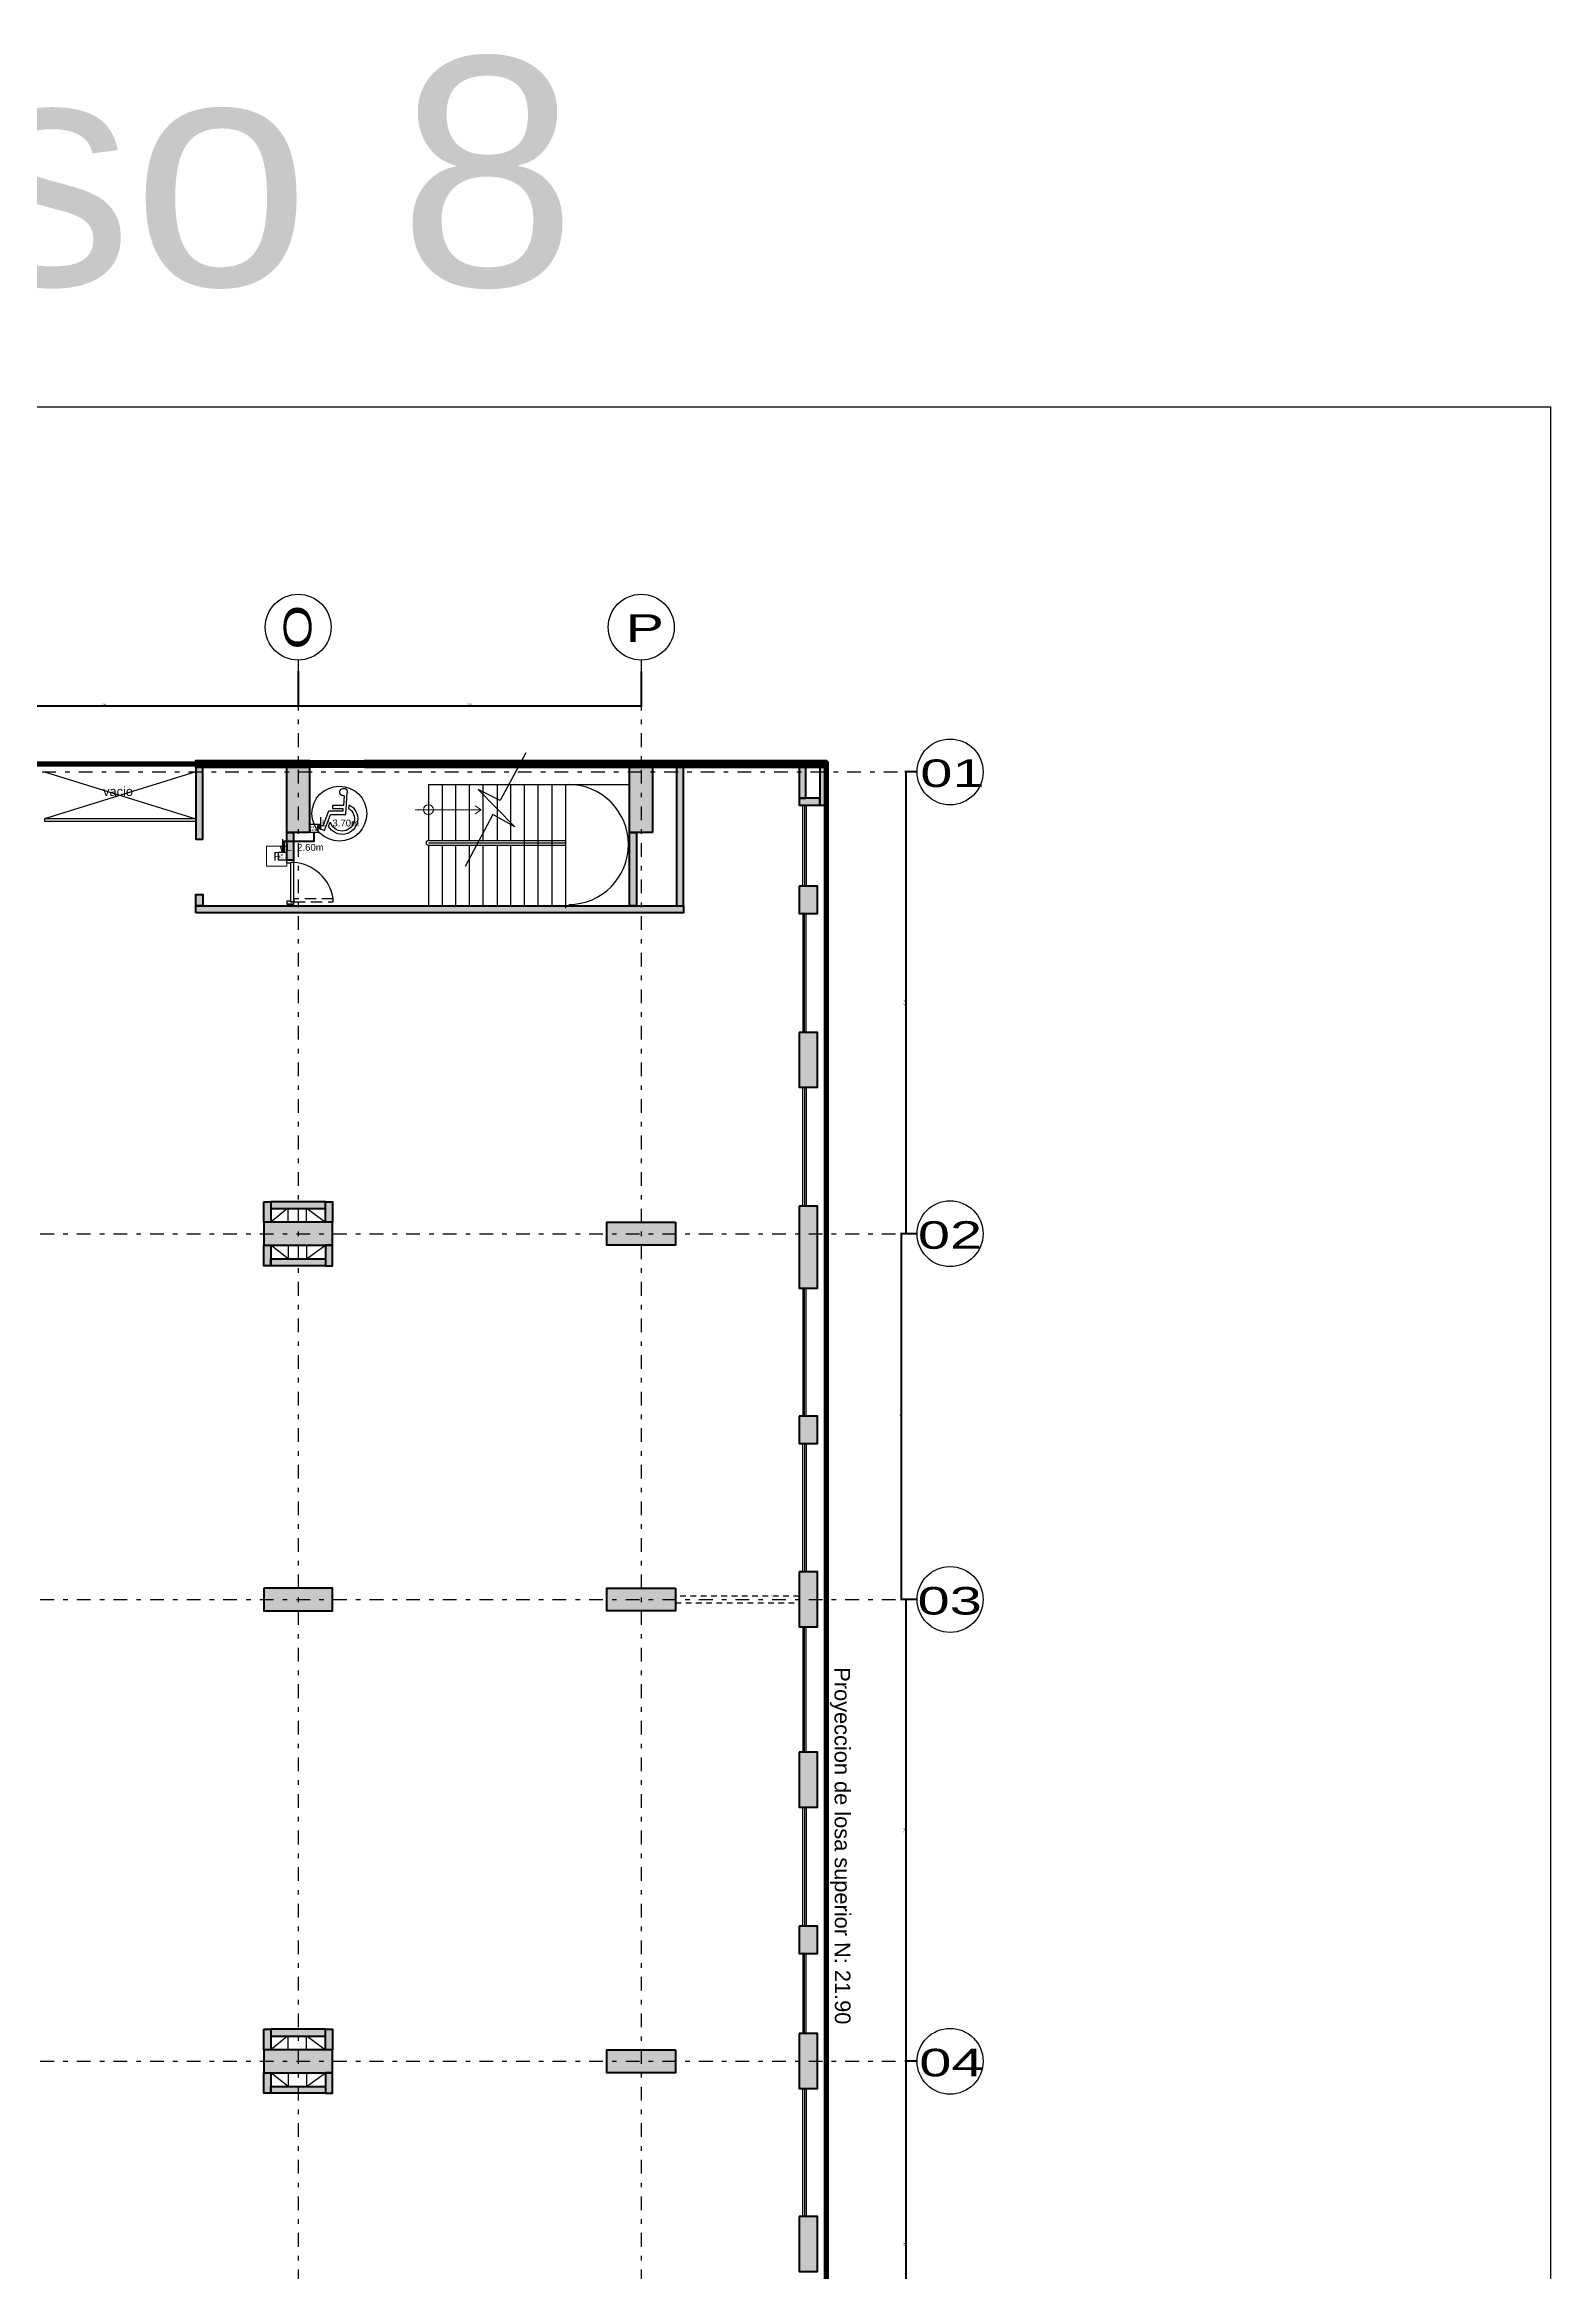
# Model space of a CAD drawing. Header units: millimetres. Extents: x 3781 to 4924, y 1639 to 1721.
# Drawn here: x 4673.72 to 4706.64, y 1671.61 to 1720.31 of the extents above; entities that cross this region are included whole.
import ezdxf
from ezdxf.enums import TextEntityAlignment as Align

# ---------------------------------------------------------------- set-up
doc = ezdxf.new("R2010")
doc.units = ezdxf.units.MM
for name, pattern in [('CENTER', [0.7, 0.3, -0.2, 0, -0.2]), ('DASHED2', [9.525, 6.35, -3.175]), ('HIDDEN', [0.375, 0.25, -0.125]), ('HIDDEN2', [0.1875, 0.125, -0.0625])]:
    doc.linetypes.add(name, pattern=pattern)
doc.layers.get('Defpoints').update_dxf_attribs({"color": 255})
for name, color, linetype in [('1amobla', 2, 'Continuous'), ('_ACHU3', 253, 'Continuous'), ('AREA PARQUEO', 51, 'Continuous'), ('AS_GL DETECCION_PISO 1', 7, 'Continuous'), ('AS_GL DETECCION_PISO 2', 7, 'Continuous'), ('EJE-ESTRUCTURA', 1, 'CENTER'), ('F-2', 2, 'Continuous'), ('GG_LAZO CONTROL DRIVERS', 82, 'Continuous'), ('HACHTCOLUMNA', 250, 'Continuous'), ('JCA_COTAS', 1, 'Continuous'), ('JCA_HATCH 254', 252, 'Continuous'), ('JCA_PROYECCIONES', 1, 'HIDDEN2'), ('JCA_TEXTO1', 2, 'Continuous'), ('JCA_TEXTO2', 3, 'Continuous'), ('LINEA-1', 1, 'Continuous'), ('MUEBLE', 1, 'Continuous'), ('PROYECCION', 1, 'DASHED2'), ('Subdivision', 1, 'Continuous'), ('TEXTO 3', 3, 'Continuous')]:
    doc.layers.add(name, color=color, linetype=linetype)
doc.layers.add('DIM-25', color=1, linetype='Continuous', plot=False)
for name, color, linetype, lineweight in [('Estructura', 6, 'Continuous', 40), ('Muro', 4, 'Continuous', 40), ('TEXTOS', 7, 'Continuous', 20), ('Vidrio', 2, 'Continuous', 30)]:
    doc.layers.add(name, color=color, linetype=linetype, lineweight=lineweight)
doc.styles.add('Arial_400', font='arial.ttf')
doc.styles.add('ROMANS', font='arial.ttf', dxfattribs={"width": 0.7})
doc.styles.get("Standard").update_dxf_attribs({"font": 'arial.ttf'})
doc.styles.add('style2', font='arial.ttf', dxfattribs={"width": 1.5})
doc.dimstyles.new('1-10', dxfattribs={"dimscale": 10, "dimtxt": 0.0037, "dimasz": 0.001, "dimexe": 0.0018, "dimexo": 0.0018, "dimgap": 0.0005, "dimtad": 1, "dimzin": 4, "dimdsep": 46, "dimtxsty": 'ROMANS', "dimblk": 'ARCHTICK', "dimcen": 0.003, "dimdle": 0.0015, "dimclrd": 1, "dimclre": 1, "dimclrt": 4, "dimadec": 0, "dimazin": 0, "dimtfac": 1, "dimtix": 1, "dimtmove": 2, "dimatfit": 3, "dimldrblk": 'flecha', "dimfxl": 1, "dimtolj": 1, "dimtzin": 4, "dimarcsym": 0})

# ---------------------------------------------------------------- blocks, each defined once
blk = doc.blocks.new('_ArchTick')
at = {"color": 0, "linetype": 'ByBlock', "const_width": 0.15}
blk.add_lwpolyline([(-0.5, -0.5), (0.5, 0.5)], dxfattribs=at)
blk = doc.blocks.new('*D50')
at = {"layer": 'Defpoints', "color": 0, "transparency": 16777216}
for p in [(1123.3, -5955.354), (1131.8, -5955.579), (1131.8, -5956.351)]:
    blk.add_point(p, dxfattribs=at)
at = {"layer": 'JCA_COTAS', "color": 1, "lineweight": -2, "transparency": 16777216}
for p, q in [((1123.3, -5955.372), (1123.3, -5956.369)), ((1131.8, -5955.597), (1131.8, -5956.369)), ((1123.285, -5956.351), (1131.815, -5956.351))]:
    blk.add_line(p, q, dxfattribs=at)
at = {"layer": 'JCA_COTAS', "color": 1, "lineweight": -2, "transparency": 16777216, "xscale": 0.01, "yscale": 0.01, "zscale": 0.01, "rotation": 180}
blk.add_blockref('_ArchTick', (1123.3, -5956.351), dxfattribs=at)
at = {"layer": 'JCA_COTAS', "color": 1, "lineweight": -2, "transparency": 16777216, "xscale": 0.01, "yscale": 0.01, "zscale": 0.01}
blk.add_blockref('_ArchTick', (1131.8, -5956.351), dxfattribs=at)
at = {"layer": 'JCA_COTAS', "color": 4, "transparency": 16777216, "insert": (1127.55, -5956.327), "char_height": 0.037, "attachment_point": 5, "style": 'ROMANS'}
blk.add_mtext('\\A1;8.50', dxfattribs=at)
blk = doc.blocks.new('flecha')
at = {"layer": '_ACHU3', "linetype": 'Continuous', "lineweight": 0}
h = blk.add_hatch(color=255, dxfattribs=at)
h.dxf.hatch_style = 1
h.paths.add_polyline_path([(0, 0), (2.4, 0.4), (2.4, 0), (4, 0), (4, 0), (2.4, 0), (2.4, -0.4)])
at = {"layer": '_ACHU3', "linetype": 'Continuous', "lineweight": 0, "flags": 128}
blk.add_lwpolyline([(0, 0), (2.4, 0.4), (2.4, 0), (2.4, 0), (4, 0), (4, 0), (2.4, 0), (2.4, -0.4), (0, 0)], dxfattribs=at)
blk = doc.blocks.new('*D51')
at = {"layer": 'Defpoints', "color": 0, "transparency": 16777216}
for p in [(1131.8, -5955.579), (1139.298, -5955.579), (1139.298, -5956.351)]:
    blk.add_point(p, dxfattribs=at)
at = {"layer": 'JCA_COTAS', "color": 1, "lineweight": -2, "transparency": 16777216}
for p, q in [((1131.8, -5955.597), (1131.8, -5956.369)), ((1139.298, -5955.597), (1139.298, -5956.369)), ((1131.785, -5956.351), (1139.313, -5956.351))]:
    blk.add_line(p, q, dxfattribs=at)
at = {"layer": 'JCA_COTAS', "color": 1, "lineweight": -2, "transparency": 16777216, "xscale": 0.01, "yscale": 0.01, "zscale": 0.01, "rotation": 180}
blk.add_blockref('_ArchTick', (1131.8, -5956.351), dxfattribs=at)
at = {"layer": 'JCA_COTAS', "color": 1, "lineweight": -2, "transparency": 16777216, "xscale": 0.01, "yscale": 0.01, "zscale": 0.01}
blk.add_blockref('_ArchTick', (1139.298, -5956.351), dxfattribs=at)
at = {"layer": 'JCA_COTAS', "color": 4, "transparency": 16777216, "insert": (1135.549, -5956.327), "char_height": 0.037, "attachment_point": 5, "style": 'ROMANS'}
blk.add_mtext('\\A1;7.50', dxfattribs=at)
blk = doc.blocks.new('*D53')
at = {"layer": 'Defpoints', "color": 0, "transparency": 16777216}
for p in [(1145.333, -5975.899), (1145.083, -5985.999), (1145.333, -5985.999)]:
    blk.add_point(p, dxfattribs=at)
at = {"layer": 'JCA_COTAS', "color": 1, "lineweight": -2, "transparency": 16777216}
for p, q in [((1145.315, -5975.899), (1145.065, -5975.899)), ((1145.083, -5975.884), (1145.083, -5986.014)), ((1145.315, -5985.999), (1145.065, -5985.999))]:
    blk.add_line(p, q, dxfattribs=at)
at = {"layer": 'JCA_COTAS', "color": 1, "lineweight": -2, "transparency": 16777216, "xscale": 0.01, "yscale": 0.01, "zscale": 0.01}
for p, rotation in [((1145.083, -5975.899), 90), ((1145.083, -5985.999), 270)]:
    blk.add_blockref('_ArchTick', p, dxfattribs=dict(at, rotation=rotation))
at = {"layer": 'JCA_COTAS', "color": 4, "transparency": 16777216, "insert": (1145.059, -5980.949), "char_height": 0.037, "attachment_point": 5, "rotation": 90, "style": 'ROMANS'}
blk.add_mtext('\\A1;10.10', dxfattribs=at)
blk = doc.blocks.new('*D54')
at = {"layer": 'Defpoints', "color": 0, "transparency": 16777216}
for p in [(1145.333, -5985.999), (1145.083, -5993.999), (1145.333, -5993.999)]:
    blk.add_point(p, dxfattribs=at)
at = {"layer": 'JCA_COTAS', "color": 1, "lineweight": -2, "transparency": 16777216}
for p, q in [((1145.315, -5985.999), (1145.065, -5985.999)), ((1145.083, -5985.984), (1145.083, -5994.014)), ((1145.315, -5993.999), (1145.065, -5993.999))]:
    blk.add_line(p, q, dxfattribs=at)
at = {"layer": 'JCA_COTAS', "color": 1, "lineweight": -2, "transparency": 16777216, "xscale": 0.01, "yscale": 0.01, "zscale": 0.01}
for p, rotation in [((1145.083, -5985.999), 90), ((1145.083, -5993.999), 270)]:
    blk.add_blockref('_ArchTick', p, dxfattribs=dict(at, rotation=rotation))
at = {"layer": 'JCA_COTAS', "color": 4, "transparency": 16777216, "insert": (1145.059, -5989.999), "char_height": 0.037, "attachment_point": 5, "rotation": 90, "style": 'ROMANS'}
blk.add_mtext('\\A1;8.00', dxfattribs=at)
blk = doc.blocks.new('*D57')
at = {"layer": 'Defpoints', "color": 0, "transparency": 16777216}
for p in [(1145.333, -5957.799), (1145.083, -5967.899), (1145.333, -5967.899)]:
    blk.add_point(p, dxfattribs=at)
at = {"layer": 'JCA_COTAS', "color": 1, "lineweight": -2, "transparency": 16777216}
for p, q in [((1145.315, -5957.799), (1145.065, -5957.799)), ((1145.083, -5957.784), (1145.083, -5967.914)), ((1145.315, -5967.899), (1145.065, -5967.899))]:
    blk.add_line(p, q, dxfattribs=at)
at = {"layer": 'JCA_COTAS', "color": 1, "lineweight": -2, "transparency": 16777216, "xscale": 0.01, "yscale": 0.01, "zscale": 0.01}
for p, rotation in [((1145.083, -5957.799), 90), ((1145.083, -5967.899), 270)]:
    blk.add_blockref('_ArchTick', p, dxfattribs=dict(at, rotation=rotation))
at = {"layer": 'JCA_COTAS', "color": 4, "transparency": 16777216, "insert": (1145.059, -5962.849), "char_height": 0.037, "attachment_point": 5, "rotation": 90, "style": 'ROMANS'}
blk.add_mtext('\\A1;10.10', dxfattribs=at)
blk = doc.blocks.new('*D58')
at = {"layer": 'Defpoints', "color": 0, "transparency": 16777216}
for p in [(1145.233, -5967.899), (1144.984, -5975.899), (1145.333, -5975.899)]:
    blk.add_point(p, dxfattribs=at)
at = {"layer": 'JCA_COTAS', "color": 1, "lineweight": -2, "transparency": 16777216}
for p, q in [((1145.215, -5967.899), (1144.966, -5967.899)), ((1144.984, -5967.884), (1144.984, -5975.914)), ((1145.315, -5975.899), (1144.966, -5975.899))]:
    blk.add_line(p, q, dxfattribs=at)
at = {"layer": 'JCA_COTAS', "color": 1, "lineweight": -2, "transparency": 16777216, "xscale": 0.01, "yscale": 0.01, "zscale": 0.01}
for p, rotation in [((1144.984, -5967.899), 90), ((1144.984, -5975.899), 270)]:
    blk.add_blockref('_ArchTick', p, dxfattribs=dict(at, rotation=rotation))
at = {"layer": 'JCA_COTAS', "color": 4, "transparency": 16777216, "insert": (1144.96, -5971.899), "char_height": 0.037, "attachment_point": 5, "rotation": 90, "style": 'ROMANS'}
blk.add_mtext('\\A1;8.00', dxfattribs=at)
blk = doc.blocks.new('discap')
at = {"layer": 'TEXTO 3', "color": 0, "linetype": 'Continuous'}
for p, q in [((-179169, -277469), (-179154, -277610)), ((-178353, -278322), (-178426, -278155))]:
    blk.add_line(p, q, dxfattribs=at)
blk.add_lwpolyline([(-178974, -277120), (-178946, -277498), (-178511, -277498), (-178511, -277624), (-178926, -277624), (-178926, -277730), (-178352, -277730), (-178127, -278321), (-177953, -278254), (-177909, -278371), (-178198, -278488), (-178440, -277852), (-179047, -277852), (-179102, -276980)], dxfattribs=at)
for centre, radius, start, end in [((-178951, -276970), 152, 261.2603, 183.66969), ((-178897, -278025), 619, 116.09541, 331.34503), ((-178897, -278025), 488, 121.7945, 344.57102)]:
    blk.add_arc(centre, radius, start, end, dxfattribs=at)
blk = doc.blocks.new('AS_Manual Pull Station _Addressable_')
at = {"color": 0, "linetype": 'Continuous', "lineweight": 15}
for p, q in [((-0.155, 0.15), (0.14, 0.15)), ((-0.155, -0.145), (-0.155, 0.15)), ((0.14, 0.15), (0.14, -0.145)), ((0.14, -0.145), (-0.155, -0.145))]:
    blk.add_line(p, q, dxfattribs=at)
at = {"color": 0, "linetype": 'Continuous', "lineweight": 15, "style": 'Arial_400'}
blk.add_text('F', height=0.127, dxfattribs=at).set_placement((0, 0), align=Align.MIDDLE_CENTER)
blk = doc.blocks.new('Caja metalica de 12')
at = {"layer": '1amobla', "linetype": 'Continuous', "ltscale": 0.3}
blk.add_lwpolyline([(-1069.691, -2855.357), (-1069.511, -2855.357), (-1069.511, -2855.537), (-1069.691, -2855.537), (-1069.691, -2855.357)], dxfattribs=at)
at = {"layer": '1amobla', "color": 7, "linetype": 'Continuous', "ltscale": 0.3, "insert": (-1069.679, -2855.397), "char_height": 0.04, "width": 0.07916, "attachment_point": 1}
blk.add_mtext('CM 12X12', dxfattribs=at)
blk = doc.blocks.new('Est etapa 3 torre')
at = {"layer": 'HACHTCOLUMNA'}
h = blk.add_hatch(color=256, dxfattribs=at)
h.paths.add_polyline_path([(1123.55, -5959.124), (1123.05, -5959.124), (1123.05, -5957.624), (1123.55, -5957.624)])
h.paths.add_polyline_path([(1116.05, -5959.124), (1115.55, -5959.124), (1115.55, -5957.624), (1116.05, -5957.624)])
h.paths.add_polyline_path([(1139.548, -5959.124), (1139.048, -5959.124), (1139.048, -5957.624), (1139.548, -5957.624)])
h.paths.add_polyline_path([(1132.05, -5959.124), (1131.55, -5959.124), (1131.55, -5957.624), (1132.05, -5957.624)])
h.paths.add_polyline_path([(1140.048, -5967.649), (1140.048, -5968.149), (1138.548, -5968.149), (1138.548, -5967.649)])
h.paths.add_polyline_path([(1124.05, -5967.649), (1124.05, -5968.149), (1122.55, -5968.149), (1122.55, -5967.649)])
h.paths.add_polyline_path([(1131.05, -5967.649), (1131.05, -5968.149), (1132.55, -5968.149), (1132.55, -5967.649)])
h.paths.add_polyline_path([(1115.05, -5967.649), (1115.05, -5968.149), (1116.55, -5968.149), (1116.55, -5967.649)])
h.paths.add_polyline_path([(1140.048, -5975.649), (1140.048, -5976.149), (1138.548, -5976.149), (1138.548, -5975.649)])
h.paths.add_polyline_path([(1124.05, -5975.649), (1124.05, -5976.149), (1122.55, -5976.149), (1122.55, -5975.649)])
h.paths.add_polyline_path([(1131.05, -5975.649), (1131.05, -5976.149), (1132.55, -5976.149), (1132.55, -5975.649)])
h.paths.add_polyline_path([(1115.05, -5975.649), (1115.05, -5976.149), (1116.55, -5976.149), (1116.55, -5975.649)])
h.paths.add_polyline_path([(1140.048, -5985.749), (1140.048, -5986.249), (1138.548, -5986.249), (1138.548, -5985.749)])
h.paths.add_polyline_path([(1124.05, -5985.749), (1124.05, -5986.249), (1122.55, -5986.249), (1122.55, -5985.749)])
h.paths.add_polyline_path([(1131.05, -5985.749), (1131.05, -5986.249), (1132.55, -5986.249), (1132.55, -5985.749)])
h.paths.add_polyline_path([(1115.05, -5985.749), (1115.05, -5986.249), (1116.55, -5986.249), (1116.55, -5985.749)])
h.paths.add_polyline_path([(1140.048, -5993.749), (1140.048, -5994.249), (1138.548, -5994.249), (1138.548, -5993.749)])
h.paths.add_polyline_path([(1124.05, -5993.749), (1124.05, -5994.249), (1122.55, -5994.249), (1122.55, -5993.749)])
h.paths.add_polyline_path([(1131.05, -5993.749), (1131.05, -5994.249), (1132.55, -5994.249), (1132.55, -5993.749)])
h.paths.add_polyline_path([(1115.05, -5993.749), (1115.05, -5994.249), (1116.55, -5994.249), (1116.55, -5993.749)])
h.paths.add_polyline_path([(1132.05, -6003.426), (1131.55, -6003.426), (1131.55, -6004.922), (1132.05, -6004.922)])
h.paths.add_polyline_path([(1138.153, -6003.424), (1139.653, -6003.424), (1139.653, -6003.924), (1138.153, -6003.924)])
h.paths.add_polyline_path([(1116.05, -6004.924), (1116.05, -6003.424), (1115.55, -6003.424), (1115.55, -6004.924)])
h.paths.add_polyline_path([(1123.55, -6004.924), (1123.55, -6003.424), (1123.05, -6003.424), (1123.05, -6004.924)])
h.paths.add_polyline_path([(1139.048, -6011.949), (1139.048, -6009.549), (1139.548, -6009.549), (1139.548, -6011.949)])
h.paths.add_polyline_path([(1131.55, -6009.549), (1131.55, -6011.949), (1132.05, -6011.949), (1132.05, -6009.549)])
h.paths.add_polyline_path([(1123.05, -6009.549), (1123.05, -6011.949), (1123.55, -6011.949), (1123.55, -6009.549)])
h.paths.add_polyline_path([(1116.05, -6009.549), (1116.05, -6011.949), (1115.55, -6011.949), (1115.55, -6009.549)])
at = {"layer": 'EJE-ESTRUCTURA'}
for p, q in [((1131.8, -5955.354), (1131.8, -6014.914)), ((1139.298, -5955.354), (1139.298, -6014.914)), ((1139.298, -5955.354), (1139.298, -6014.914)), ((1114.205, -5957.799), (1145.333, -5957.799)), ((1114.163, -5967.899), (1145.333, -5967.899)), ((1114.163, -5975.899), (1145.333, -5975.899)), ((1114.163, -5985.999), (1145.333, -5985.999))]:
    blk.add_line(p, q, dxfattribs=at)
at = {"layer": 'Estructura'}
for points in [[(1132.05, -5959.124), (1131.55, -5959.124), (1131.55, -5957.624), (1132.05, -5957.624)], [(1139.548, -5959.124), (1139.048, -5959.124), (1139.048, -5957.624), (1139.548, -5957.624)], [(1131.05, -5967.649), (1131.05, -5968.149), (1132.55, -5968.149), (1132.55, -5967.649)], [(1140.048, -5967.649), (1140.048, -5968.149), (1138.548, -5968.149), (1138.548, -5967.649)], [(1131.05, -5975.649), (1131.05, -5976.149), (1132.55, -5976.149), (1132.55, -5975.649)], [(1140.048, -5975.649), (1140.048, -5976.149), (1138.548, -5976.149), (1138.548, -5975.649)], [(1131.05, -5985.749), (1131.05, -5986.249), (1132.55, -5986.249), (1132.55, -5985.749)], [(1140.048, -5985.749), (1140.048, -5986.249), (1138.548, -5986.249), (1138.548, -5985.749)]]:
    blk.add_lwpolyline(points, close=True, dxfattribs=at)
at = {"layer": 'JCA_TEXTO1', "linetype": 'Continuous'}
for centre in [(1131.8, -5954.634), (1139.301, -5954.634), (1146.053, -5957.799), (1146.053, -5967.899), (1146.053, -5975.899), (1146.053, -5985.999)]:
    blk.add_circle(centre, 0.72, dxfattribs=at)
at = {"layer": 'JCA_TEXTO2', "style": 'style2', "width": 1.5}
for s, height, rotation, p in [('O', 0.603, 90.0293, (1132.089, -5955.124)), ('P', 0.603, 0.0293, (1138.956, -5954.954)), ('01', 0.6031, 0.0293, (1145.402, -5958.129)), ('02', 0.6031, 0.0293, (1145.349, -5968.229)), ('03', 0.6031, 0.0293, (1145.342, -5976.229)), ('04', 0.6031, 0.0293, (1145.38, -5986.329))]:
    blk.add_text(s, height=height, rotation=rotation, dxfattribs=at).set_placement(p)
at = {"layer": 'JCA_COTAS'}
for base, p1, p2, picture, middle in [((1131.8, -5956.351), (1123.3, -5955.354), (1131.8, -5955.579), '*D50', (1127.55, -5956.327)), ((1139.298, -5956.351), (1131.8, -5955.579), (1139.298, -5955.579), '*D51', (1135.549, -5956.327))]:
    dim = blk.add_linear_dim(base=base, p1=p1, p2=p2, dimstyle='1-10', dxfattribs=at)
    dim.commit()
    dim.dimension.update_dxf_attribs({"geometry": picture, "text_midpoint": middle})
for base, p1, p2, picture, middle in [((1145.083, -5967.899), (1145.333, -5957.799), (1145.333, -5967.899), '*D57', (1145.059, -5962.849)), ((1144.984, -5975.899), (1145.233, -5967.899), (1145.333, -5975.899), '*D58', (1144.96, -5971.899)), ((1145.083, -5985.999), (1145.333, -5975.899), (1145.333, -5985.999), '*D53', (1145.059, -5980.949)), ((1145.083, -5993.999), (1145.333, -5985.999), (1145.333, -5993.999), '*D54', (1145.059, -5989.999))]:
    dim = blk.add_linear_dim(base=base, p1=p1, p2=p2, angle=90, dimstyle='1-10', dxfattribs=at)
    dim.commit()
    dim.dimension.update_dxf_attribs({"geometry": picture, "text_midpoint": middle})

msp = doc.modelspace()

# ---------------------------------------------------------------- hatches: boundary and pattern name
at = {"layer": 'JCA_HATCH 254'}
h = msp.add_hatch(color=256, dxfattribs=at)
h.paths.add_polyline_path([(4687.533, 1701.473), (4687.683, 1701.473), (4687.683, 1704.503), (4690.812, 1704.503), (4690.812, 1704.653), (4687.533, 1704.653)])
h.paths.add_polyline_path([(4687.008, 1704.653), (4687.008, 1704.503), (4687.533, 1704.503), (4687.533, 1704.653)])
h.paths.add_polyline_path([(4680.711, 1704.503), (4680.711, 1704.653), (4687.008, 1704.653), (4687.008, 1704.503)])
h.paths.add_polyline_path([(4687.008, 1701.473), (4686.858, 1701.473), (4686.858, 1701.472), (4687.008, 1701.472)])
h.paths.add_polyline_path([(4686.658, 1701.473), (4686.508, 1701.473), (4686.508, 1703.078), (4686.658, 1703.078)])
h.paths.add_polyline_path([(4677.024, 1701.322), (4677.024, 1701.472), (4687.683, 1701.472), (4687.683, 1701.322)])
h.paths.add_polyline_path([(4679.161, 1702.475), (4679.011, 1702.475), (4679.011, 1703.078), (4679.161, 1703.078)])
h.paths.add_polyline_path([(4677.024, 1704.503), (4677.024, 1704.653), (4679.511, 1704.653), (4679.511, 1704.503)])
h.paths.add_polyline_path([(4677.174, 1704.503), (4677.024, 1704.503), (4677.024, 1702.929), (4677.174, 1702.929)])
h.paths.add_polyline_path([(4677.174, 1701.473), (4677.024, 1701.473), (4677.024, 1701.725), (4677.174, 1701.725)])
h = msp.add_hatch(color=256, dxfattribs=at)
h.paths.add_polyline_path([(4690.212, 1703.828), (4690.362, 1703.828), (4690.362, 1704.503), (4690.212, 1704.503)])
h.paths.add_polyline_path([(4690.212, 1701.906), (4690.212, 1701.309), (4690.612, 1701.309), (4690.612, 1701.906)])
h.paths.add_polyline_path([(4690.212, 1698.707), (4690.212, 1697.505), (4690.612, 1697.505), (4690.612, 1698.707)])
h.paths.add_polyline_path([(4690.212, 1664.854), (4690.212, 1663.651), (4690.612, 1663.651), (4690.612, 1664.854)])
h.paths.add_polyline_path([(4690.212, 1672.809), (4690.212, 1671.606), (4690.612, 1671.606), (4690.612, 1672.809)])
h.paths.add_polyline_path([(4690.212, 1679.159), (4690.212, 1678.562), (4690.612, 1678.562), (4690.612, 1679.159)])
h.paths.add_polyline_path([(4690.212, 1682.961), (4690.212, 1681.758), (4690.612, 1681.758), (4690.612, 1682.961)])
h.paths.add_polyline_path([(4690.212, 1690.31), (4690.212, 1689.714), (4690.612, 1689.714), (4690.612, 1690.31)])
h.paths.add_polyline_path([(4690.212, 1694.553), (4690.212, 1694.053)], flags=17)
h.paths.add_polyline_path([(4690.212, 1694.909), (4690.212, 1693.11), (4690.612, 1693.11), (4690.612, 1694.909)])
h.paths.add_polyline_path([(4690.212, 1686.909), (4690.212, 1685.706), (4690.612, 1685.706), (4690.612, 1686.909)])
h.paths.add_polyline_path([(4690.212, 1668.809), (4690.212, 1667.606), (4690.612, 1667.606), (4690.612, 1668.809)])
h.paths.add_polyline_path([(4690.662, 1703.678), (4690.662, 1703.828), (4690.212, 1703.828), (4690.212, 1703.678)])
h.paths.add_polyline_path([(4690.662, 1703.678), (4690.812, 1703.678), (4690.812, 1704.503), (4690.662, 1704.503)])
h.paths.add_polyline_path([(4690.212, 1676.809), (4690.212, 1675.606), (4690.612, 1675.606), (4690.612, 1676.809)])
h = msp.add_hatch(color=256, dxfattribs=at)
h.paths.add_polyline_path([(4670.011, 1695.003), (4670.161, 1695.003), (4670.161, 1694.553), (4670.011, 1694.553)])
h.paths.add_polyline_path([(4670.161, 1695.003), (4670.161, 1694.853), (4671.361, 1694.853), (4671.361, 1695.003)])
h.paths.add_polyline_path([(4671.361, 1695.003), (4671.511, 1695.003), (4671.511, 1694.553), (4671.361, 1694.553)])
h.paths.add_polyline_path([(4678.511, 1695.003), (4678.661, 1695.003), (4678.661, 1694.553), (4678.511, 1694.553)])
h.paths.add_polyline_path([(4678.661, 1695.003), (4678.661, 1694.853), (4679.861, 1694.853), (4679.861, 1695.003)])
h.paths.add_polyline_path([(4679.861, 1695.003), (4680.011, 1695.003), (4680.011, 1694.553), (4679.861, 1694.553)])
h.paths.add_polyline_path([(4670.161, 1693.603), (4670.011, 1693.603), (4670.011, 1694.053), (4670.161, 1694.053)])
h.paths.add_polyline_path([(4671.361, 1693.603), (4671.511, 1693.603), (4671.511, 1694.053), (4671.361, 1694.053)])
h.paths.add_polyline_path([(4670.161, 1693.603), (4670.161, 1693.753), (4671.361, 1693.753), (4671.361, 1693.603)])
h.paths.add_polyline_path([(4678.661, 1693.603), (4678.511, 1693.603), (4678.511, 1694.053), (4678.661, 1694.053)])
h.paths.add_polyline_path([(4679.861, 1693.603), (4680.011, 1693.603), (4680.011, 1694.053), (4679.861, 1694.053)])
h.paths.add_polyline_path([(4678.661, 1693.603), (4678.661, 1693.753), (4679.861, 1693.753), (4679.861, 1693.603)])
h.paths.add_polyline_path([(4670.011, 1676.903), (4670.161, 1676.903), (4670.161, 1676.453), (4670.011, 1676.453)])
h.paths.add_polyline_path([(4670.161, 1676.903), (4670.161, 1676.753), (4671.361, 1676.753), (4671.361, 1676.903)])
h.paths.add_polyline_path([(4671.361, 1676.903), (4671.511, 1676.903), (4671.511, 1676.453), (4671.361, 1676.453)])
h.paths.add_polyline_path([(4678.511, 1676.903), (4678.661, 1676.903), (4678.661, 1676.453), (4678.511, 1676.453)])
h.paths.add_polyline_path([(4678.661, 1676.903), (4678.661, 1676.753), (4679.861, 1676.753), (4679.861, 1676.903)])
h.paths.add_polyline_path([(4679.861, 1676.903), (4680.011, 1676.903), (4680.011, 1676.453), (4679.861, 1676.453)])
h.paths.add_polyline_path([(4670.161, 1675.503), (4670.011, 1675.503), (4670.011, 1675.953), (4670.161, 1675.953)])
h.paths.add_polyline_path([(4671.361, 1675.503), (4671.511, 1675.503), (4671.511, 1675.953), (4671.361, 1675.953)])
h.paths.add_polyline_path([(4670.161, 1675.503), (4670.161, 1675.653), (4671.361, 1675.653), (4671.361, 1675.503)])
h.paths.add_polyline_path([(4678.661, 1675.503), (4678.511, 1675.503), (4678.511, 1675.953), (4678.661, 1675.953)])
h.paths.add_polyline_path([(4679.861, 1675.503), (4680.011, 1675.503), (4680.011, 1675.953), (4679.861, 1675.953)])
h.paths.add_polyline_path([(4678.661, 1675.503), (4678.661, 1675.653), (4679.861, 1675.653), (4679.861, 1675.503)])

# ---------------------------------------------------------------- linework, layer by layer
at = {"layer": '1amobla', "color": 7, "linetype": 'Continuous', "ltscale": 0.3, "true_color": 0xffffff}
msp.add_lwpolyline([(4648.191, 1712.387), (4706.639, 1712.387), (4706.639, 1639.402), (4648.191, 1639.402)], close=True, dxfattribs=at)
for points in [[(4679.511, 1703.259), (4679.691, 1703.259), (4679.691, 1703.079), (4679.511, 1703.079), (4679.511, 1703.259)], [(4679.511, 1703.259), (4679.691, 1703.259), (4679.691, 1703.079), (4679.511, 1703.079), (4679.511, 1703.259)], [(4678.831, 1702.651), (4679.011, 1702.651), (4679.011, 1702.471), (4678.831, 1702.471), (4678.831, 1702.651)], [(4678.831, 1702.651), (4679.011, 1702.651), (4679.011, 1702.471), (4678.831, 1702.471), (4678.831, 1702.651)]]:
    msp.add_lwpolyline(points, dxfattribs=at)
at = {"layer": 'AREA PARQUEO', "color": 2}
for p, q in [((4682.108, 1704.128), (4682.108, 1702.903)), ((4682.108, 1704.128), (4686.508, 1704.128)), ((4682.408, 1704.128), (4682.408, 1702.903)), ((4682.708, 1702.903), (4682.708, 1704.128)), ((4683.008, 1702.903), (4683.008, 1704.128)), ((4683.308, 1702.903), (4683.308, 1704.128)), ((4683.608, 1704.128), (4683.608, 1702.903)), ((4683.908, 1702.903), (4683.908, 1704.128)), ((4684.208, 1701.472), (4684.208, 1704.128)), ((4684.508, 1701.472), (4684.508, 1704.128)), ((4684.808, 1704.128), (4684.808, 1701.472)), ((4685.108, 1704.128), (4685.108, 1701.424)), ((4682.108, 1702.903), (4685.108, 1702.903)), ((4682.108, 1702.853), (4685.108, 1702.853)), ((4682.108, 1702.803), (4682.108, 1701.472)), ((4682.108, 1702.803), (4685.108, 1702.803)), ((4682.408, 1702.803), (4682.408, 1701.472)), ((4682.708, 1701.472), (4682.708, 1702.803)), ((4683.008, 1701.472), (4683.008, 1702.803)), ((4683.308, 1701.472), (4683.308, 1702.803)), ((4683.608, 1702.803), (4683.608, 1701.472)), ((4683.908, 1701.472), (4683.908, 1702.803))]:
    msp.add_line(p, q, dxfattribs=at)
at = {"layer": 'AREA PARQUEO', "color": 252}
msp.add_circle((4680.161, 1703.491), 0.6, dxfattribs=at)
msp.add_circle((4680.161, 1703.491), 0.6, dxfattribs=at)
at = {"layer": 'AREA PARQUEO', "color": 2}
msp.add_arc((4682.108, 1702.853), 0.05, 90, 270, dxfattribs=at)
at = {"layer": 'AS_GL DETECCION_PISO 2', "color": 5, "linetype": 'Continuous', "lineweight": 50}
for points in [[(4679.077, 1702.879), (4678.947, 1702.879), (4678.947, 1702.651)], [(4679.601, 1703.079), (4679.601, 1702.879), (4679.077, 1702.879)]]:
    msp.add_lwpolyline(points, dxfattribs=at)
at = {"layer": 'Defpoints', "ltscale": 5, "const_width": 0.12}
msp.add_lwpolyline([(4659.217, 1704.578), (4690.809, 1704.578), (4690.809, 1650.103), (4659.217, 1650.103)], close=True, dxfattribs=at)
at = {"layer": 'DIM-25'}
msp.add_arc((4679.091, 1701.479), 0.948, 8.9952, 85.6635, dxfattribs=at)
at = {"layer": 'F-2'}
for points in [[(4679.095, 1702.407), (4679.013, 1702.407), (4679.013, 1702.475), (4679.163, 1702.475), (4679.163, 1702.424), (4679.095, 1702.424), (4679.095, 1702.407)], [(4679.146, 1702.482), (4679.146, 1702.475), (4679.03, 1702.475), (4679.03, 1702.482)], [(4679.095, 1701.576), (4679.013, 1701.576), (4679.013, 1701.509), (4679.163, 1701.509), (4679.163, 1701.559), (4679.095, 1701.559), (4679.095, 1701.576)], [(4679.146, 1701.492), (4679.146, 1701.509), (4679.03, 1701.509), (4679.03, 1701.492)]]:
    msp.add_lwpolyline(points, dxfattribs=at)
msp.add_lwpolyline([(4679.095, 1701.559), (4679.163, 1701.559), (4679.163, 1702.424), (4679.095, 1702.424)], close=True, dxfattribs=at)
at = {"layer": 'GG_LAZO CONTROL DRIVERS', "ltscale": 0.3}
for points in [[(4679.747, 1703.417), (4679.747, 1703.133), (4679.703, 1703.259), (4679.747, 1703.259)], [(4678.921, 1702.934), (4678.921, 1702.651), (4678.877, 1702.777), (4678.921, 1702.777)]]:
    msp.add_lwpolyline(points, dxfattribs=at)
at = {"layer": 'JCA_HATCH 254'}
for p, q in [((4679.028, 1694.853), (4678.661, 1694.553)), ((4679.041, 1694.553), (4679.041, 1694.853)), ((4679.441, 1694.553), (4679.441, 1694.853)), ((4679.454, 1694.853), (4679.861, 1694.553)), ((4679.041, 1693.753), (4678.661, 1694.053)), ((4679.041, 1694.053), (4679.041, 1693.753)), ((4679.441, 1694.053), (4679.441, 1693.753)), ((4679.441, 1693.753), (4679.861, 1694.053)), ((4679.028, 1676.753), (4678.661, 1676.453)), ((4679.041, 1676.453), (4679.041, 1676.753)), ((4679.441, 1676.453), (4679.441, 1676.753)), ((4679.454, 1676.753), (4679.861, 1676.453)), ((4679.041, 1675.653), (4678.661, 1675.953)), ((4679.041, 1675.953), (4679.041, 1675.653)), ((4679.441, 1675.953), (4679.441, 1675.653)), ((4679.441, 1675.653), (4679.861, 1675.953))]:
    msp.add_line(p, q, dxfattribs=at)
at = {"layer": 'JCA_PROYECCIONES'}
msp.add_line((4690.809, 1704.503), (4690.809, 1651.857), dxfattribs=at)
msp.add_lwpolyline([(4690.212, 1686.228), (4690.212, 1686.378), (4687.508, 1686.378), (4687.508, 1686.228)], close=True, dxfattribs=at)
at = {"layer": 'LINEA-1'}
msp.add_lwpolyline([(4684.235, 1704.82), (4683.679, 1703.777), (4683.199, 1704.015), (4683.997, 1703.201), (4683.518, 1703.474), (4682.91, 1702.332)], dxfattribs=at)
at = {"layer": 'MUEBLE', "color": 1, "linetype": 'HIDDEN'}
msp.add_lwpolyline([(4679.163, 1701.627), (4679.163, 1701.559), (4680.028, 1701.559), (4680.028, 1701.627)], close=True, dxfattribs=at)
at = {"layer": 'Muro'}
for points in [[(4677.024, 1704.503), (4677.024, 1704.653), (4679.511, 1704.653), (4679.511, 1704.503)], [(4677.174, 1704.503), (4677.024, 1704.503), (4677.024, 1702.929), (4677.174, 1702.929)], [(4680.711, 1704.503), (4680.711, 1704.653), (4690.809, 1704.653), (4690.809, 1704.503)], [(4687.533, 1701.473), (4687.683, 1701.473), (4687.683, 1704.503), (4687.533, 1704.503)], [(4690.212, 1703.828), (4690.362, 1703.828), (4690.362, 1704.503), (4690.212, 1704.503)], [(4690.662, 1703.678), (4690.812, 1703.678), (4690.812, 1704.503), (4690.662, 1704.503)], [(4690.662, 1703.678), (4690.662, 1703.828), (4690.212, 1703.828), (4690.212, 1703.678)], [(4679.161, 1702.475), (4679.011, 1702.475), (4679.011, 1703.078), (4679.161, 1703.078)], [(4686.658, 1701.473), (4686.508, 1701.473), (4686.508, 1703.078), (4686.658, 1703.078)], [(4690.212, 1701.906), (4690.212, 1701.309), (4690.612, 1701.309), (4690.612, 1701.906)], [(4677.174, 1701.473), (4677.024, 1701.473), (4677.024, 1701.725), (4677.174, 1701.725)], [(4677.024, 1701.322), (4677.024, 1701.472), (4687.683, 1701.472), (4687.683, 1701.322)], [(4690.212, 1698.707), (4690.212, 1697.505), (4690.612, 1697.505), (4690.612, 1698.707)], [(4678.511, 1695.003), (4678.661, 1695.003), (4678.661, 1694.553), (4678.511, 1694.553)], [(4678.661, 1695.003), (4678.661, 1694.853), (4679.861, 1694.853), (4679.861, 1695.003)], [(4679.861, 1695.003), (4680.011, 1695.003), (4680.011, 1694.553), (4679.861, 1694.553)], [(4690.212, 1694.909), (4690.212, 1693.11), (4690.612, 1693.11), (4690.612, 1694.909)], [(4678.661, 1693.603), (4678.511, 1693.603), (4678.511, 1694.053), (4678.661, 1694.053)], [(4679.861, 1693.603), (4680.011, 1693.603), (4680.011, 1694.053), (4679.861, 1694.053)], [(4678.661, 1693.603), (4678.661, 1693.753), (4679.861, 1693.753), (4679.861, 1693.603)], [(4690.212, 1686.909), (4690.212, 1685.706), (4690.612, 1685.706), (4690.612, 1686.909)], [(4678.511, 1676.903), (4678.661, 1676.903), (4678.661, 1676.453), (4678.511, 1676.453)], [(4678.661, 1676.903), (4678.661, 1676.753), (4679.861, 1676.753), (4679.861, 1676.903)], [(4679.861, 1676.903), (4680.011, 1676.903), (4680.011, 1676.453), (4679.861, 1676.453)], [(4690.212, 1676.809), (4690.212, 1675.606), (4690.612, 1675.606), (4690.612, 1676.809)], [(4678.661, 1675.503), (4678.511, 1675.503), (4678.511, 1675.953), (4678.661, 1675.953)], [(4679.861, 1675.503), (4680.011, 1675.503), (4680.011, 1675.953), (4679.861, 1675.953)], [(4678.661, 1675.503), (4678.661, 1675.653), (4679.861, 1675.653), (4679.861, 1675.503)]]:
    msp.add_lwpolyline(points, close=True, dxfattribs=at)
at = {"layer": 'Muro', "elevation": 0}
for points in [[(4690.212, 1690.31), (4690.212, 1689.714), (4690.612, 1689.714), (4690.612, 1690.31)], [(4690.212, 1682.961), (4690.212, 1681.758), (4690.612, 1681.758), (4690.612, 1682.961)], [(4690.212, 1679.159), (4690.212, 1678.562), (4690.612, 1678.562), (4690.612, 1679.159)], [(4690.212, 1672.809), (4690.212, 1671.606), (4690.612, 1671.606), (4690.612, 1672.809)]]:
    msp.add_lwpolyline(points, close=True, dxfattribs=at)
at = {"layer": 'PROYECCION'}
for p, q in [((4673.716, 1704.403), (4677.024, 1703.378)), ((4677.024, 1704.403), (4673.716, 1703.378))]:
    msp.add_line(p, q, dxfattribs=at)
msp.add_arc((4685.17, 1702.815), 1.312, 270.338, 89.662, dxfattribs=at)
at = {"layer": 'Subdivision'}
msp.add_line((4680.711, 1704.503), (4678.47, 1704.503), dxfattribs=at)
at = {"layer": 'TEXTOS'}
for points in [[(4681.816, 1703.577), (4683.258, 1703.577), (4683.128, 1703.663)], [(4681.816, 1703.577), (4683.258, 1703.577), (4683.128, 1703.49)]]:
    msp.add_lwpolyline(points, dxfattribs=at)
msp.add_circle((4682.108, 1703.577), 0.109, dxfattribs=at)
at = {"layer": 'Vidrio'}
msp.add_line((4679.513, 1704.653), (4680.711, 1704.653), dxfattribs=at)
for points in [[(4679.511, 1704.593), (4679.511, 1704.543), (4680.708, 1704.543), (4680.708, 1704.593)], [(4677.024, 1703.327), (4677.024, 1703.378), (4673.716, 1703.378), (4673.716, 1703.327)], [(4690.367, 1703.678), (4690.367, 1701.908), (4690.292, 1701.908), (4690.293, 1703.678)], [(4690.33, 1703.678), (4690.33, 1701.908), (4690.292, 1701.908), (4690.293, 1703.678)], [(4690.367, 1698.707), (4690.367, 1701.309), (4690.292, 1701.309), (4690.292, 1698.707)], [(4690.33, 1698.707), (4690.33, 1701.309), (4690.292, 1701.309), (4690.292, 1698.707)], [(4690.367, 1697.504), (4690.367, 1694.909), (4690.292, 1694.909), (4690.292, 1697.504)], [(4690.33, 1697.504), (4690.33, 1694.909), (4690.292, 1694.909), (4690.292, 1697.504)], [(4690.367, 1690.31), (4690.367, 1693.11), (4690.292, 1693.11), (4690.292, 1690.31)], [(4690.33, 1690.31), (4690.33, 1693.11), (4690.292, 1693.11), (4690.292, 1690.31)], [(4690.367, 1689.714), (4690.367, 1686.909), (4690.292, 1686.909), (4690.292, 1689.714)], [(4690.33, 1689.714), (4690.33, 1686.909), (4690.292, 1686.909), (4690.292, 1689.714)], [(4690.367, 1682.961), (4690.367, 1685.706), (4690.292, 1685.706), (4690.292, 1682.961)], [(4690.33, 1682.961), (4690.33, 1685.706), (4690.292, 1685.706), (4690.292, 1682.961)], [(4690.367, 1681.758), (4690.367, 1679.159), (4690.292, 1679.159), (4690.292, 1681.758)], [(4690.33, 1681.758), (4690.33, 1679.159), (4690.292, 1679.159), (4690.292, 1681.758)], [(4690.367, 1676.809), (4690.367, 1678.56), (4690.292, 1678.56), (4690.292, 1676.809)], [(4690.33, 1676.809), (4690.33, 1678.56), (4690.292, 1678.56), (4690.292, 1676.809)], [(4690.367, 1675.606), (4690.367, 1672.809), (4690.292, 1672.809), (4690.292, 1675.606)], [(4690.33, 1675.606), (4690.33, 1672.809), (4690.292, 1672.809), (4690.292, 1675.606)]]:
    msp.add_lwpolyline(points, close=True, dxfattribs=at)

# ---------------------------------------------------------------- block references
at = {"layer": '1amobla', "color": 7, "linetype": 'Continuous', "true_color": 0xffffff}
for p in [(5749.202, 4558.615), (5748.522, 4558.007)]:
    msp.add_blockref('Caja metalica de 12', p, dxfattribs=at)
at = {"layer": 'AREA PARQUEO', "color": 252, "xscale": -0.00055120696621, "yscale": 0.00055120696621, "zscale": 0.0005512069662100001, "rotation": 359.999999975327}
msp.add_blockref('discap', (4581.613, 1856.628), dxfattribs=at)
at = {"layer": 'AS_GL DETECCION_PISO 1', "color": 6, "linetype": 'Continuous', "xscale": 1.5, "yscale": 1.5, "zscale": 1.5}
msp.add_blockref('AS_Manual Pull Station _Addressable_', (4678.8, 1702.557), dxfattribs=at)
at = {"layer": 'Muro'}
msp.add_blockref('Est etapa 3 torre', (3547.46, 7662.202), dxfattribs=at)

# ---------------------------------------------------------------- texts
at = {"layer": '1amobla', "color": 7, "linetype": 'Continuous', "ltscale": 0.3, "true_color": 0xffffff, "char_height": 0.04, "width": 0.07916, "attachment_point": 1}
for insert in [(4679.523, 1703.218), (4678.843, 1702.61)]:
    msp.add_mtext('CM 12X12', dxfattribs=dict(at, insert=insert))
at = {"layer": 'Defpoints', "color": 3}
msp.add_text('Piso 8', height=5, rotation=359.9331, dxfattribs=at).set_placement((4665.93, 1715.052))
at = {"layer": 'TEXTOS'}
for s, height, rotation, p in [('vacio', 0.2, 359.9331, (4674.996, 1703.878)), ('L: 3.70m', 0.15, 359.9331, (4679.776, 1703.211)), ('L: 2.60m', 0.15, 359.9331, (4679.004, 1702.679)), ('Proyeccion de losa superior N: 21.90', 0.34095, 270.0669, (4690.986, 1684.82))]:
    msp.add_text(s, height=height, rotation=rotation, dxfattribs=at).set_placement(p)

doc.saveas('drawing.dxf')
